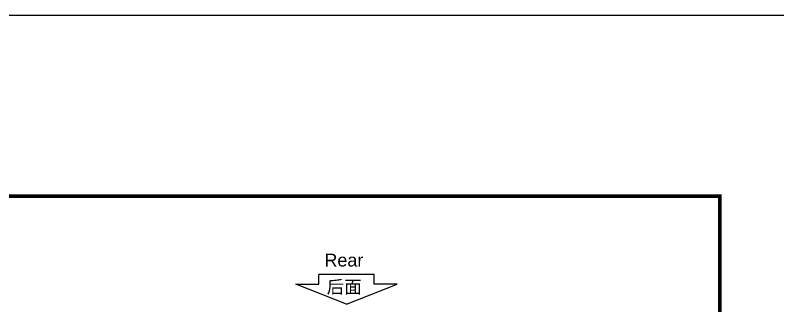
# Model space of a CAD drawing. Extents: x 79822 to 122366, y -56021 to -28815.
# Drawn here: x 83827 to 85844, y -33974 to -33205 of the extents above; entities that cross this region are included whole.
import ezdxf
from ezdxf.enums import TextEntityAlignment as Align

# ---------------------------------------------------------------- set-up
doc = ezdxf.new("R2010")
doc.units = 0
doc.header["$LTSCALE"] = 100
doc.header["$MEASUREMENT"] = 0
doc.layers.add('PARTS', color=6, linetype='Continuous')
doc.layers.add('t', color=1, linetype='Continuous')
doc.styles.add('HZ', font='arial.ttf', dxfattribs={"width": 0.7})
doc.styles.get("Standard").update_dxf_attribs({"font": ''})
doc.styles.get('Standard').set_extended_font_data('SimSun')

# ---------------------------------------------------------------- blocks, each defined once
blk = doc.blocks.new('图框')
at = {"layer": 't', "color": 7, "const_width": 9.62}
blk.add_lwpolyline([(4115.6, -3151.6), (4115.6, 0), (0, 0), (0, -3151.6)], close=True, dxfattribs=at)
at = {"color": 7, "flags": 8}
for tag, p, height in [('DWG.NAME:', (1381.6, -2910.4), 25), ('PROJECTNAME:', (3125.5, -2912.8), 24), ('PROJECTNAME：', (3339.1, -2913.1), 25), ('DWG.NO.:', (3128.2, -3030.4), 24), ('图纸编号', (3315.4, -3052.4), 24), ('FILENO.:', (3128.7, -3106.1), 24), ('文档号', (3317.7, -3124.1), 24)]:
    blk.add_attdef(tag, p, '', height=height, dxfattribs=at)
for tag, height, p in [('RENLIU', 24, (698.2, -2950.4)), ('SHUFENWANG', 24, (885.8, -2950.4)), ('FANGHOU', 24, (1069.7, -2950.4)), ('DANDANLI', 24, (1250, -2950.4)), ('A', 23, (59.9, -2974.9)), ('设计时间', 23, (213.9, -2974.9)), ('刘仁', 23, (698.2, -3002.2)), ('王姝芬', 23, (885.8, -3002.2)), ('侯方', 23, (1069.7, -3002.2)), ('李丹丹', 23, (1250, -3002.2)), ('#10STATIONONTROLCABINETCOVER', 30, (1777.9, -3017.2)), ('PAGEXOFX', 24, (3953.7, -3039.1)), ('REV.', 24, (59.4, -3063)), ('DATE', 24, (208.9, -3063)), ('DESCRIPTION', 24, (451.7, -3063)), ('PREPARED', 24, (698.2, -3063)), ('CHECKED', 24, (885.8, -3063)), ('SIGNED', 24, (1069.7, -3063)), ('APPROVED', 24, (1250, -3063)), ('图纸名称', 30, (1777.9, -3094.7)), ('第几页共几页', 24, (3953.7, -3114.1))]:
    blk.add_attdef(tag, text='', height=height, dxfattribs=at).set_placement(p, align=Align.MIDDLE)
for tag, p in [('图纸名称:', (1377.8, -2965.9)), ('项目名称：', (3121.6, -2984.3)), ('项目名称：', (3325, -2984.3))]:
    blk.add_attdef(tag, text='', height=25, dxfattribs=at).set_placement(p, align=Align.BOTTOM_LEFT)
at = {"color": 7, "width": 0.8, "flags": 8}
blk.add_attdef('HANGZHOUHOLLYSYSAUTOMATIONCO.,LTD.', text='', height=24, dxfattribs=at).set_placement((2770.1, -3045.7), align=Align.MIDDLE)

msp = doc.modelspace()

# ---------------------------------------------------------------- linework, layer by layer
at = {"color": 1}
msp.add_lwpolyline([(80901.9, -33205.1), (120195.6, -33205.1), (120195.6, -37157.7), (80901.9, -37157.7)], close=True, dxfattribs=at)
at = {"layer": 'PARTS', "color": 7}
for p, q in [((84776.7, -33891.2), (84630, -33891.2)), ((84630, -33917.1), (84630, -33891.2)), ((84776.7, -33917.1), (84776.7, -33891.2)), ((84703.4, -33970.4), (84569.7, -33917.1)), ((84569.7, -33917.1), (84630, -33917.1)), ((84703.4, -33970.4), (84837, -33917.1)), ((84837, -33917.1), (84776.7, -33917.1))]:
    msp.add_line(p, q, dxfattribs=at)

# ---------------------------------------------------------------- block references
at = {"color": 1}
msp.add_blockref('图框', (81575, -33684.4), dxfattribs=at)

# ---------------------------------------------------------------- texts
at = {"color": 7, "style": 'HZ'}
for s, p in [('Rear', (84644.8, -33870.5)), ('后面', (84650.9, -33941.6))]:
    msp.add_text(s, height=34, dxfattribs=at).set_placement(p)

doc.saveas('drawing.dxf')
